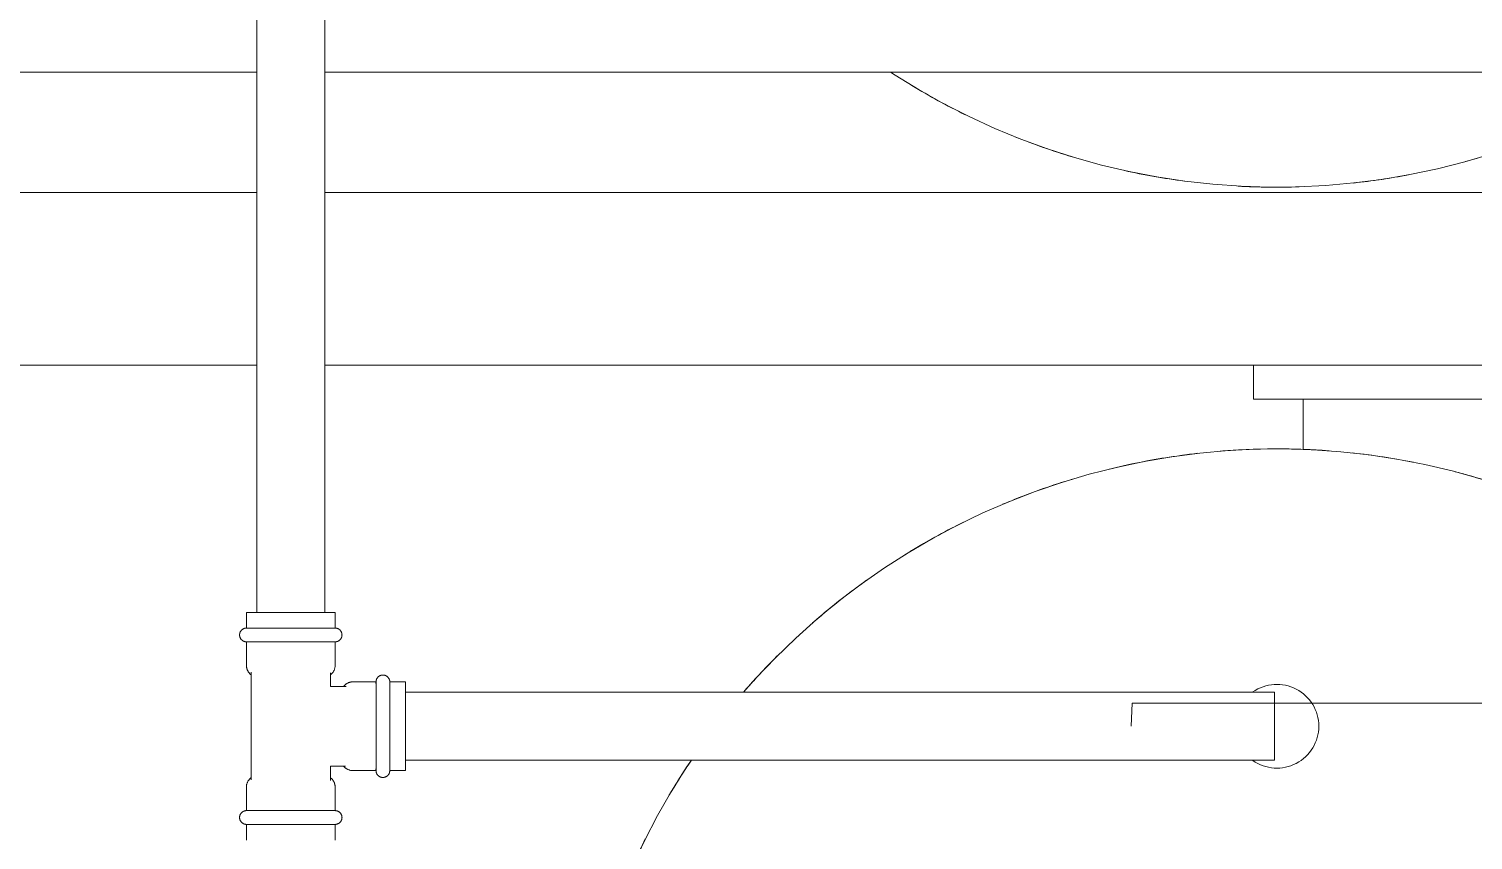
# Model space of a CAD drawing. Header units: inches. Extents: x -3299 to -2222, y -94 to 482.
# Drawn here: x -2418.69 to -2384.19, y 201.75 to 221.12 of the extents above; entities that cross this region are included whole.
import ezdxf

# ---------------------------------------------------------------- set-up
doc = ezdxf.new("R2010")
doc.units = ezdxf.units.IN
doc.header["$MEASUREMENT"] = 0
for name, color, linetype, lineweight in [('M-EQPM', 50, 'Continuous', 9), ('P-PIPE', 3, 'Continuous', 9), ('P-PIPE-IDEN', 2, 'Continuous', 9)]:
    doc.layers.add(name, color=color, linetype=linetype, lineweight=lineweight)

# ---------------------------------------------------------------- blocks, each defined once
blk = doc.blocks.new('REVIT-CONQUEST_1LIE - REVIT-CONQUEST_1LIE-V2-PLG_ ROOF LEVEL')
at = {"layer": 'M-EQPM'}
for p, q in [((-18.062, 6.062), (-18.062, 2.75)), ((-18.062, 2.75), (-18.062, -0.563)), ((-18.062, 0.625), (-16.863, 0.625)), ((-18.875, -0.563), (-18.062, -0.563))]:
    blk.add_line(p, q, dxfattribs=at)
at = {"layer": 'M-EQPM', "flags": 128}
for points in [[(-16.167, 4.838), (-16.347, 4.188), (-16.501, 3.531), (-16.629, 2.868), (-16.731, 2.201), (-16.805, 1.53), (-16.853, 0.857), (-16.874, 0.182), (-16.868, -0.493), (-16.835, -1.167), (-16.774, -1.839), (-16.688, -2.508), (-16.574, -3.174), (-16.434, -3.834), (-16.267, -4.488), (-16.075, -5.135), (-15.857, -5.774), (-15.613, -6.403), (-15.344, -7.022), (-15.051, -7.63), (-14.734, -8.226), (-14.393, -8.809), (-14.03, -9.377), (-13.643, -9.931), (-13.235, -10.469), (-12.806, -10.99), (-12.356, -11.493), (-11.887, -11.978), (-11.398, -12.444), (-11.063, -12.739)], [(-9.438, -13.986), (-9.27, -14.101), (-8.699, -14.46), (-8.114, -14.796), (-7.516, -15.109), (-6.905, -15.397), (-6.284, -15.661), (-5.653, -15.9), (-5.013, -16.113), (-4.364, -16.301), (-3.709, -16.462), (-3.048, -16.598), (-2.381, -16.706), (-1.711, -16.788), (-1.039, -16.843), (-0.364, -16.871), (0, -16.875)]]:
    blk.add_lwpolyline(points, dxfattribs=at)
at = {"layer": 'M-EQPM'}
for centre, radius, start, end in [((0, 0), 16.875, 159.5117, 164.5231), ((0, 0), 16.875, 164.2159, 165.3946), ((0, 0), 16.875, 168.8582, 173.8317), ((0, 0), 16.875, 175.7697, 178.8113), ((-10.25, 0), 1, 90, 215.0522), ((-10.25, 0), 1, 324.9478, 90), ((0, 0), 16.875, 178.4263, 183.087), ((0, 0), 16.875, 182.9181, 184.6134), ((0, 0), 16.875, 186.4222, 187.7882), ((0, 0), 16.875, 187.5304, 192.4662), ((0, 0), 16.875, 191.8602, 193.7309), ((0, 0), 16.875, 196.8598, 201.7846), ((0, 0), 16.875, 200.8012, 202.8487), ((0, 0), 16.875, 206.1861, 211.104), ((0, 0), 16.875, 209.7411, 211.9711), ((0, 0), 16.875, 215.5101, 220.4247), ((0, 0), 16.875, 218.68, 221.1002), ((0, 0), 16.875, 224.8323, 228.9434), ((0, 0), 16.875, 227.6181, 228.9869), ((0, 0), 16.875, 235.9746, 239.0709), ((0, 0), 16.875, 236.5556, 239.3935), ((0, 0), 16.875, 243.3891, 245.4923), ((0, 0), 16.875, 243.4723, 245.4923)]:
    blk.add_arc(centre, radius, start, end, dxfattribs=at)
for points, knots in [([(-16.156, 4.875), (-16.156, 4.875), (-16.158, 4.867), (-16.176, 4.807), (-16.212, 4.685), (-16.257, 4.527), (-16.299, 4.374), (-16.33, 4.255)], [0.6684291, 0.6684291, 0.6684291, 0.6684291, 0.7, 0.8, 0.85, 0.9, 1, 1, 1, 1]), ([(-16.829, 1.245), (-16.838, 1.125), (-16.851, 0.92), (-16.86, 0.708), (-16.863, 0.633), (-16.863, 0.625), (-16.863, 0.625)], [0, 0, 0, 0, 0.1, 0.2, 0.3, 0.3321311, 0.3321311, 0.3321311, 0.3321311])]:
    blk.add_open_spline(points, degree=3, knots=knots, dxfattribs=at)
blk = doc.blocks.new('REVIT-CONQUEST_1LIE - REVIT-CONQUEST_1LIE-V3-PLG_ ROOF LEVEL')
at = {"layer": 'M-EQPM', "flags": 128}
blk.add_lwpolyline([(14.125, -9.229), (14.2, -9.118), (14.553, -8.542), (14.883, -7.954), (15.189, -7.352), (15.471, -6.739), (15.728, -6.115), (15.96, -5.481), (16.167, -4.838), (16.347, -4.188), (16.501, -3.531), (16.629, -2.868), (16.731, -2.201), (16.805, -1.53), (16.853, -0.857), (16.874, -0.182), (16.868, 0.493), (16.835, 1.167), (16.774, 1.839), (16.688, 2.508), (16.574, 3.174), (16.434, 3.834), (16.267, 4.488), (16.075, 5.135)], dxfattribs=at)
at = {"layer": 'M-EQPM'}
for start, end in [(15.4845, 20.4883), (6.2448, 10.7289), (356.8514, 1.803), (347.5338, 352.4696), (338.2154, 343.1402), (328.896, 333.8139)]:
    blk.add_arc((0, 0), 16.875, start, end, dxfattribs=at)

msp = doc.modelspace()

# ---------------------------------------------------------------- linework, layer by layer
at = {"layer": 'P-PIPE'}
for p, q in [((-2413.243, 239.918), (-2413.243, 207.188)), ((-2411.618, 207.188), (-2411.618, 239.918)), ((-2420.615, 220.093), (-2413.243, 220.093)), ((-2411.618, 220.093), (-2371.998, 220.093)), ((-2413.243, 217.218), (-2420.615, 217.218)), ((-2359.997, 217.218), (-2411.618, 217.218)), ((-2420.615, 213.093), (-2413.243, 213.093)), ((-2411.618, 213.093), (-2359.997, 213.093)), ((-2413.49, 207.188), (-2413.49, 206.812)), ((-2411.372, 206.812), (-2411.372, 207.188)), ((-2413.49, 206.483), (-2413.49, 205.917)), ((-2411.372, 205.917), (-2411.372, 206.483)), ((-2413.381, 205.762), (-2413.381, 203.189)), ((-2411.481, 205.418), (-2411.481, 205.747)), ((-2411.105, 205.418), (-2411.481, 205.418)), ((-2410.395, 205.527), (-2410.952, 205.527)), ((-2409.691, 205.527), (-2410.066, 205.527)), ((-2388.931, 205.281), (-2409.691, 205.281)), ((-2409.691, 203.656), (-2388.931, 203.656)), ((-2411.481, 203.518), (-2411.122, 203.518)), ((-2411.481, 203.172), (-2411.481, 203.518)), ((-2410.952, 203.409), (-2410.395, 203.409)), ((-2410.066, 203.409), (-2409.691, 203.409)), ((-2413.49, 203.019), (-2413.49, 202.452)), ((-2411.372, 202.452), (-2411.372, 203.019)), ((-2413.49, 202.123), (-2413.49, 201.748)), ((-2411.372, 201.748), (-2411.372, 202.123))]:
    msp.add_line(p, q, dxfattribs=at)
at = {"layer": 'P-PIPE', "flags": 128}
for points in [[(-2413.49, 206.483), (-2413.497, 206.484), (-2413.503, 206.484), (-2413.51, 206.485), (-2413.516, 206.486), (-2413.523, 206.487), (-2413.529, 206.488), (-2413.535, 206.49), (-2413.542, 206.492), (-2413.548, 206.494), (-2413.554, 206.496), (-2413.56, 206.499), (-2413.566, 206.502), (-2413.572, 206.505), (-2413.577, 206.509), (-2413.583, 206.512), (-2413.588, 206.516), (-2413.593, 206.52), (-2413.598, 206.524), (-2413.603, 206.529), (-2413.608, 206.533), (-2413.612, 206.538), (-2413.617, 206.543), (-2413.621, 206.548), (-2413.625, 206.554), (-2413.628, 206.559), (-2413.632, 206.565), (-2413.635, 206.57), (-2413.638, 206.576), (-2413.641, 206.582), (-2413.643, 206.588), (-2413.646, 206.595), (-2413.648, 206.601), (-2413.649, 206.607), (-2413.651, 206.614), (-2413.652, 206.62), (-2413.653, 206.627), (-2413.654, 206.633), (-2413.654, 206.64), (-2413.654, 206.646), (-2413.654, 206.653), (-2413.654, 206.659), (-2413.653, 206.666), (-2413.653, 206.672), (-2413.652, 206.679), (-2413.65, 206.685), (-2413.649, 206.692), (-2413.647, 206.698), (-2413.645, 206.704), (-2413.642, 206.71), (-2413.64, 206.716), (-2413.637, 206.722), (-2413.634, 206.728), (-2413.63, 206.734), (-2413.627, 206.739), (-2413.623, 206.745), (-2413.619, 206.75), (-2413.615, 206.755), (-2413.61, 206.76), (-2413.606, 206.765), (-2413.601, 206.769), (-2413.596, 206.774), (-2413.591, 206.778), (-2413.586, 206.782), (-2413.58, 206.785), (-2413.575, 206.789), (-2413.569, 206.792), (-2413.563, 206.795), (-2413.557, 206.798), (-2413.551, 206.801), (-2413.545, 206.803), (-2413.539, 206.805), (-2413.533, 206.807), (-2413.526, 206.808), (-2413.52, 206.81), (-2413.513, 206.811), (-2413.507, 206.812), (-2413.5, 206.812), (-2413.494, 206.812), (-2413.49, 206.812)], [(-2413.49, 206.812), (-2413.489, 206.812), (-2413.487, 206.812), (-2413.482, 206.812), (-2413.476, 206.812), (-2413.469, 206.812), (-2413.46, 206.812), (-2413.449, 206.812)], [(-2411.372, 206.812), (-2411.373, 206.812), (-2411.375, 206.812), (-2411.38, 206.812), (-2411.386, 206.812), (-2411.393, 206.812), (-2411.402, 206.812), (-2411.413, 206.812), (-2411.426, 206.812), (-2411.44, 206.812), (-2411.456, 206.812), (-2411.473, 206.812), (-2411.492, 206.812), (-2411.512, 206.812), (-2411.534, 206.812), (-2411.557, 206.812), (-2411.582, 206.812), (-2411.608, 206.812), (-2411.635, 206.812), (-2411.663, 206.812), (-2411.693, 206.812), (-2411.724, 206.812), (-2411.756, 206.812), (-2411.789, 206.812), (-2411.824, 206.812), (-2411.859, 206.812), (-2411.895, 206.812), (-2411.932, 206.812), (-2411.97, 206.812), (-2412.008, 206.812), (-2412.047, 206.812), (-2412.087, 206.812), (-2412.127, 206.812), (-2412.168, 206.812), (-2412.209, 206.812), (-2412.251, 206.812), (-2412.293, 206.812), (-2412.335, 206.812), (-2412.377, 206.812), (-2412.42, 206.812), (-2412.462, 206.812), (-2412.504, 206.812), (-2412.546, 206.812), (-2412.588, 206.812), (-2412.63, 206.812), (-2412.672, 206.812), (-2412.713, 206.812), (-2412.753, 206.812), (-2412.793, 206.812), (-2412.833, 206.812), (-2412.872, 206.812), (-2412.91, 206.812), (-2412.947, 206.812), (-2412.984, 206.812), (-2413.019, 206.812), (-2413.054, 206.812), (-2413.088, 206.812), (-2413.121, 206.812), (-2413.152, 206.812), (-2413.183, 206.812), (-2413.212, 206.812), (-2413.24, 206.812), (-2413.267, 206.812), (-2413.292, 206.812), (-2413.316, 206.812), (-2413.338, 206.812), (-2413.36, 206.812), (-2413.379, 206.812), (-2413.397, 206.812), (-2413.414, 206.812), (-2413.429, 206.812), (-2413.442, 206.812), (-2413.454, 206.812), (-2413.464, 206.812), (-2413.473, 206.812), (-2413.479, 206.812), (-2413.485, 206.812), (-2413.488, 206.812), (-2413.49, 206.812), (-2413.49, 206.812)], [(-2411.408, 206.812), (-2411.398, 206.812), (-2411.389, 206.812), (-2411.383, 206.812), (-2411.377, 206.812), (-2411.374, 206.812), (-2411.372, 206.812), (-2411.372, 206.812)], [(-2411.372, 206.812), (-2411.365, 206.812), (-2411.359, 206.812), (-2411.352, 206.811), (-2411.346, 206.81), (-2411.339, 206.809), (-2411.333, 206.808), (-2411.327, 206.806), (-2411.32, 206.804), (-2411.314, 206.802), (-2411.308, 206.8), (-2411.302, 206.797), (-2411.296, 206.794), (-2411.29, 206.791), (-2411.285, 206.787), (-2411.279, 206.784), (-2411.274, 206.78), (-2411.269, 206.776), (-2411.264, 206.772), (-2411.259, 206.767), (-2411.254, 206.763), (-2411.249, 206.758), (-2411.245, 206.753), (-2411.241, 206.748), (-2411.237, 206.742), (-2411.234, 206.737), (-2411.23, 206.731), (-2411.227, 206.726), (-2411.224, 206.72), (-2411.221, 206.714), (-2411.219, 206.708), (-2411.216, 206.701), (-2411.214, 206.695), (-2411.213, 206.689), (-2411.211, 206.682), (-2411.21, 206.676), (-2411.209, 206.669), (-2411.208, 206.663), (-2411.208, 206.656), (-2411.207, 206.65), (-2411.208, 206.643), (-2411.208, 206.637), (-2411.208, 206.63), (-2411.209, 206.624), (-2411.21, 206.617), (-2411.212, 206.611), (-2411.213, 206.604), (-2411.215, 206.598), (-2411.217, 206.592), (-2411.22, 206.586), (-2411.222, 206.58), (-2411.225, 206.574), (-2411.228, 206.568), (-2411.232, 206.562), (-2411.235, 206.557), (-2411.239, 206.551), (-2411.243, 206.546), (-2411.247, 206.541), (-2411.252, 206.536), (-2411.256, 206.531), (-2411.261, 206.527), (-2411.266, 206.522), (-2411.271, 206.518), (-2411.276, 206.514), (-2411.282, 206.511), (-2411.287, 206.507), (-2411.293, 206.504), (-2411.299, 206.501), (-2411.305, 206.498), (-2411.311, 206.495), (-2411.317, 206.493), (-2411.323, 206.491), (-2411.329, 206.489), (-2411.336, 206.488), (-2411.342, 206.486), (-2411.349, 206.485), (-2411.355, 206.484), (-2411.362, 206.484), (-2411.368, 206.484), (-2411.372, 206.483)], [(-2413.454, 206.483), (-2413.464, 206.483), (-2413.473, 206.483), (-2413.479, 206.483), (-2413.485, 206.483), (-2413.488, 206.483), (-2413.49, 206.483), (-2413.49, 206.483)], [(-2413.49, 206.483), (-2413.489, 206.483), (-2413.487, 206.483), (-2413.482, 206.483), (-2413.476, 206.483), (-2413.469, 206.483), (-2413.46, 206.483), (-2413.449, 206.483), (-2413.436, 206.483), (-2413.422, 206.483), (-2413.406, 206.483), (-2413.389, 206.483), (-2413.37, 206.483), (-2413.35, 206.483), (-2413.328, 206.483), (-2413.305, 206.483), (-2413.28, 206.483), (-2413.254, 206.483), (-2413.227, 206.483), (-2413.198, 206.483), (-2413.169, 206.483), (-2413.138, 206.483), (-2413.106, 206.483), (-2413.072, 206.483), (-2413.038, 206.483), (-2413.003, 206.483), (-2412.967, 206.483), (-2412.93, 206.483), (-2412.892, 206.483), (-2412.854, 206.483), (-2412.815, 206.483), (-2412.775, 206.483), (-2412.734, 206.483), (-2412.694, 206.483), (-2412.652, 206.483), (-2412.611, 206.483), (-2412.569, 206.483), (-2412.527, 206.483), (-2412.485, 206.483), (-2412.442, 206.483), (-2412.4, 206.483), (-2412.358, 206.483), (-2412.315, 206.483), (-2412.273, 206.483), (-2412.232, 206.483), (-2412.19, 206.483), (-2412.149, 206.483), (-2412.109, 206.483), (-2412.068, 206.483), (-2412.029, 206.483), (-2411.99, 206.483), (-2411.952, 206.483), (-2411.915, 206.483), (-2411.878, 206.483), (-2411.842, 206.483), (-2411.808, 206.483), (-2411.774, 206.483), (-2411.741, 206.483), (-2411.71, 206.483), (-2411.679, 206.483), (-2411.65, 206.483), (-2411.622, 206.483), (-2411.595, 206.483), (-2411.57, 206.483), (-2411.546, 206.483), (-2411.523, 206.483), (-2411.502, 206.483), (-2411.483, 206.483), (-2411.465, 206.483), (-2411.448, 206.483), (-2411.433, 206.483), (-2411.42, 206.483), (-2411.408, 206.483), (-2411.398, 206.483), (-2411.389, 206.483), (-2411.383, 206.483), (-2411.377, 206.483), (-2411.374, 206.483), (-2411.372, 206.483), (-2411.372, 206.483)], [(-2411.372, 206.483), (-2411.373, 206.483), (-2411.375, 206.483), (-2411.38, 206.483), (-2411.386, 206.483), (-2411.393, 206.483), (-2411.402, 206.483), (-2411.413, 206.483)], [(-2413.381, 205.699), (-2413.39, 205.706), (-2413.398, 205.713), (-2413.406, 205.72), (-2413.414, 205.728), (-2413.421, 205.736), (-2413.428, 205.744), (-2413.435, 205.753), (-2413.441, 205.761), (-2413.447, 205.771), (-2413.453, 205.78), (-2413.458, 205.789), (-2413.463, 205.799), (-2413.468, 205.809), (-2413.472, 205.819), (-2413.476, 205.829), (-2413.479, 205.84), (-2413.482, 205.85), (-2413.484, 205.861), (-2413.486, 205.872), (-2413.488, 205.882), (-2413.489, 205.893), (-2413.49, 205.904), (-2413.49, 205.915), (-2413.49, 205.917)], [(-2411.372, 205.917), (-2411.372, 205.906), (-2411.373, 205.895), (-2411.374, 205.884), (-2411.375, 205.874), (-2411.377, 205.863), (-2411.38, 205.852), (-2411.383, 205.842), (-2411.386, 205.831), (-2411.389, 205.821), (-2411.393, 205.811), (-2411.398, 205.801), (-2411.403, 205.791), (-2411.408, 205.782), (-2411.414, 205.772), (-2411.42, 205.763), (-2411.426, 205.754), (-2411.433, 205.746), (-2411.44, 205.737), (-2411.447, 205.729), (-2411.455, 205.722), (-2411.463, 205.714), (-2411.471, 205.707), (-2411.479, 205.7), (-2411.481, 205.699)], [(-2410.395, 205.527), (-2410.395, 205.534), (-2410.395, 205.54), (-2410.394, 205.547), (-2410.393, 205.553), (-2410.392, 205.56), (-2410.391, 205.566), (-2410.389, 205.572), (-2410.387, 205.579), (-2410.385, 205.585), (-2410.382, 205.591), (-2410.38, 205.597), (-2410.377, 205.603), (-2410.374, 205.609), (-2410.37, 205.614), (-2410.367, 205.62), (-2410.363, 205.625), (-2410.359, 205.63), (-2410.355, 205.635), (-2410.35, 205.64), (-2410.346, 205.645), (-2410.341, 205.649), (-2410.336, 205.654), (-2410.331, 205.658), (-2410.325, 205.662), (-2410.32, 205.665), (-2410.314, 205.669), (-2410.309, 205.672), (-2410.303, 205.675), (-2410.297, 205.678), (-2410.291, 205.68), (-2410.284, 205.683), (-2410.278, 205.685), (-2410.272, 205.686), (-2410.265, 205.688), (-2410.259, 205.689), (-2410.252, 205.69), (-2410.246, 205.691), (-2410.239, 205.691), (-2410.233, 205.691), (-2410.226, 205.691), (-2410.22, 205.691), (-2410.213, 205.691), (-2410.207, 205.69), (-2410.2, 205.689), (-2410.194, 205.687), (-2410.187, 205.686), (-2410.181, 205.684), (-2410.175, 205.682), (-2410.169, 205.679), (-2410.163, 205.677), (-2410.157, 205.674), (-2410.151, 205.671), (-2410.145, 205.667), (-2410.14, 205.664), (-2410.134, 205.66), (-2410.129, 205.656), (-2410.124, 205.652), (-2410.119, 205.647), (-2410.114, 205.643), (-2410.11, 205.638), (-2410.105, 205.633), (-2410.101, 205.628), (-2410.097, 205.623), (-2410.094, 205.617), (-2410.09, 205.612), (-2410.087, 205.606), (-2410.084, 205.6), (-2410.081, 205.594), (-2410.078, 205.588), (-2410.076, 205.582), (-2410.074, 205.576), (-2410.072, 205.57), (-2410.071, 205.563), (-2410.069, 205.557), (-2410.068, 205.55), (-2410.067, 205.544), (-2410.067, 205.537), (-2410.067, 205.531), (-2410.066, 205.527)], [(-2411.17, 205.418), (-2411.163, 205.427), (-2411.156, 205.435), (-2411.149, 205.443), (-2411.141, 205.451), (-2411.133, 205.458), (-2411.125, 205.465), (-2411.116, 205.472), (-2411.107, 205.478), (-2411.098, 205.484), (-2411.089, 205.49), (-2411.08, 205.495), (-2411.07, 205.5), (-2411.06, 205.505), (-2411.05, 205.509), (-2411.04, 205.513), (-2411.029, 205.516), (-2411.019, 205.519), (-2411.008, 205.521), (-2410.997, 205.523), (-2410.987, 205.525), (-2410.976, 205.526), (-2410.965, 205.527), (-2410.954, 205.527), (-2410.952, 205.527)], [(-2410.396, 205.491), (-2410.396, 205.501), (-2410.396, 205.51), (-2410.396, 205.516), (-2410.396, 205.522), (-2410.396, 205.525), (-2410.396, 205.527), (-2410.395, 205.527)], [(-2410.395, 205.527), (-2410.395, 205.526), (-2410.395, 205.524), (-2410.395, 205.519), (-2410.395, 205.513), (-2410.395, 205.506), (-2410.395, 205.497), (-2410.395, 205.486), (-2410.395, 205.473), (-2410.395, 205.459), (-2410.395, 205.443), (-2410.395, 205.426), (-2410.395, 205.407), (-2410.395, 205.387), (-2410.395, 205.365), (-2410.395, 205.342), (-2410.395, 205.317), (-2410.395, 205.291), (-2410.395, 205.264), (-2410.395, 205.236), (-2410.395, 205.206), (-2410.395, 205.175), (-2410.395, 205.143), (-2410.395, 205.11), (-2410.395, 205.075), (-2410.395, 205.04), (-2410.395, 205.004), (-2410.395, 204.967), (-2410.395, 204.929), (-2410.395, 204.891), (-2410.395, 204.852), (-2410.395, 204.812), (-2410.395, 204.772), (-2410.395, 204.731), (-2410.395, 204.69), (-2410.395, 204.648), (-2410.395, 204.606), (-2410.395, 204.564), (-2410.395, 204.522), (-2410.395, 204.479), (-2410.395, 204.437), (-2410.395, 204.395), (-2410.395, 204.353), (-2410.395, 204.311), (-2410.395, 204.269), (-2410.395, 204.227), (-2410.395, 204.186), (-2410.395, 204.146), (-2410.395, 204.106), (-2410.395, 204.066), (-2410.395, 204.027), (-2410.395, 203.989), (-2410.395, 203.952), (-2410.395, 203.915), (-2410.395, 203.88), (-2410.395, 203.845), (-2410.395, 203.811), (-2410.395, 203.778), (-2410.395, 203.747), (-2410.395, 203.716), (-2410.395, 203.687), (-2410.395, 203.659), (-2410.395, 203.632), (-2410.395, 203.607), (-2410.395, 203.583), (-2410.395, 203.561), (-2410.395, 203.539), (-2410.395, 203.52), (-2410.395, 203.502), (-2410.395, 203.485), (-2410.395, 203.47), (-2410.395, 203.457), (-2410.395, 203.445), (-2410.395, 203.435), (-2410.395, 203.426), (-2410.395, 203.42), (-2410.395, 203.414), (-2410.395, 203.411), (-2410.395, 203.409), (-2410.395, 203.409)], [(-2410.066, 205.527), (-2410.067, 205.526), (-2410.067, 205.524), (-2410.067, 205.519), (-2410.067, 205.513), (-2410.067, 205.506), (-2410.067, 205.497), (-2410.067, 205.486)], [(-2410.066, 203.409), (-2410.066, 203.41), (-2410.066, 203.412), (-2410.066, 203.417), (-2410.066, 203.423), (-2410.066, 203.43), (-2410.066, 203.439), (-2410.066, 203.45), (-2410.066, 203.463), (-2410.066, 203.477), (-2410.066, 203.493), (-2410.066, 203.51), (-2410.066, 203.529), (-2410.066, 203.549), (-2410.066, 203.571), (-2410.066, 203.594), (-2410.066, 203.619), (-2410.066, 203.645), (-2410.066, 203.672), (-2410.066, 203.7), (-2410.066, 203.73), (-2410.066, 203.761), (-2410.066, 203.793), (-2410.066, 203.826), (-2410.066, 203.861), (-2410.066, 203.896), (-2410.066, 203.932), (-2410.066, 203.969), (-2410.066, 204.007), (-2410.066, 204.045), (-2410.066, 204.084), (-2410.066, 204.124), (-2410.066, 204.164), (-2410.066, 204.205), (-2410.066, 204.246), (-2410.066, 204.288), (-2410.066, 204.33), (-2410.066, 204.372), (-2410.066, 204.414), (-2410.066, 204.457), (-2410.066, 204.499), (-2410.066, 204.541), (-2410.066, 204.583), (-2410.066, 204.625), (-2410.066, 204.667), (-2410.066, 204.709), (-2410.066, 204.75), (-2410.066, 204.79), (-2410.066, 204.83), (-2410.066, 204.87), (-2410.066, 204.909), (-2410.066, 204.947), (-2410.066, 204.984), (-2410.066, 205.021), (-2410.066, 205.056), (-2410.066, 205.091), (-2410.066, 205.125), (-2410.066, 205.158), (-2410.066, 205.189), (-2410.066, 205.22), (-2410.066, 205.249), (-2410.066, 205.277), (-2410.066, 205.304), (-2410.066, 205.329), (-2410.066, 205.353), (-2410.066, 205.375), (-2410.066, 205.397), (-2410.066, 205.416), (-2410.066, 205.434), (-2410.066, 205.451), (-2410.066, 205.466), (-2410.066, 205.479), (-2410.066, 205.491), (-2410.066, 205.501), (-2410.066, 205.51), (-2410.066, 205.516), (-2410.066, 205.522), (-2410.066, 205.525), (-2410.066, 205.527), (-2410.066, 205.527)], [(-2413.49, 203.019), (-2413.49, 203.03), (-2413.489, 203.041), (-2413.488, 203.052), (-2413.486, 203.062), (-2413.485, 203.073), (-2413.482, 203.084), (-2413.479, 203.094), (-2413.476, 203.105), (-2413.473, 203.115), (-2413.468, 203.125), (-2413.464, 203.135), (-2413.459, 203.145), (-2413.454, 203.154), (-2413.448, 203.164), (-2413.442, 203.173), (-2413.436, 203.182), (-2413.429, 203.19), (-2413.422, 203.199), (-2413.415, 203.207), (-2413.407, 203.214), (-2413.399, 203.222), (-2413.391, 203.229), (-2413.383, 203.236), (-2413.381, 203.237)], [(-2411.481, 203.237), (-2411.472, 203.23), (-2411.464, 203.223), (-2411.456, 203.216), (-2411.448, 203.208), (-2411.441, 203.2), (-2411.434, 203.192), (-2411.427, 203.183), (-2411.421, 203.175), (-2411.415, 203.165), (-2411.409, 203.156), (-2411.404, 203.147), (-2411.399, 203.137), (-2411.394, 203.127), (-2411.39, 203.117), (-2411.386, 203.107), (-2411.383, 203.096), (-2411.38, 203.086), (-2411.378, 203.075), (-2411.376, 203.064), (-2411.374, 203.054), (-2411.373, 203.043), (-2411.372, 203.032), (-2411.372, 203.021), (-2411.372, 203.019)], [(-2410.952, 203.409), (-2410.963, 203.409), (-2410.974, 203.41), (-2410.985, 203.411), (-2410.995, 203.412), (-2411.006, 203.414), (-2411.017, 203.417), (-2411.027, 203.42), (-2411.038, 203.423), (-2411.048, 203.426), (-2411.058, 203.431), (-2411.068, 203.435), (-2411.078, 203.44), (-2411.087, 203.445), (-2411.097, 203.451), (-2411.106, 203.457), (-2411.115, 203.463), (-2411.123, 203.47), (-2411.132, 203.477), (-2411.14, 203.484), (-2411.147, 203.492), (-2411.155, 203.5), (-2411.162, 203.508), (-2411.169, 203.516), (-2411.17, 203.518)], [(-2410.395, 203.409), (-2410.396, 203.41), (-2410.396, 203.412), (-2410.396, 203.417), (-2410.396, 203.423), (-2410.396, 203.43), (-2410.396, 203.439), (-2410.396, 203.45)], [(-2410.066, 203.409), (-2410.067, 203.402), (-2410.067, 203.396), (-2410.068, 203.389), (-2410.069, 203.383), (-2410.07, 203.376), (-2410.071, 203.37), (-2410.073, 203.364), (-2410.075, 203.357), (-2410.077, 203.351), (-2410.079, 203.345), (-2410.082, 203.339), (-2410.085, 203.333), (-2410.088, 203.327), (-2410.092, 203.322), (-2410.095, 203.316), (-2410.099, 203.311), (-2410.103, 203.306), (-2410.107, 203.301), (-2410.112, 203.296), (-2410.116, 203.291), (-2410.121, 203.287), (-2410.126, 203.282), (-2410.131, 203.278), (-2410.137, 203.274), (-2410.142, 203.271), (-2410.148, 203.267), (-2410.153, 203.264), (-2410.159, 203.261), (-2410.165, 203.258), (-2410.171, 203.256), (-2410.178, 203.253), (-2410.184, 203.251), (-2410.19, 203.25), (-2410.197, 203.248), (-2410.203, 203.247), (-2410.21, 203.246), (-2410.216, 203.245), (-2410.223, 203.245), (-2410.229, 203.245), (-2410.236, 203.245), (-2410.242, 203.245), (-2410.249, 203.245), (-2410.255, 203.246), (-2410.262, 203.247), (-2410.268, 203.249), (-2410.275, 203.25), (-2410.281, 203.252), (-2410.287, 203.254), (-2410.293, 203.257), (-2410.299, 203.259), (-2410.305, 203.262), (-2410.311, 203.265), (-2410.317, 203.269), (-2410.322, 203.272), (-2410.328, 203.276), (-2410.333, 203.28), (-2410.338, 203.284), (-2410.343, 203.289), (-2410.348, 203.293), (-2410.352, 203.298), (-2410.357, 203.303), (-2410.361, 203.308), (-2410.365, 203.313), (-2410.368, 203.319), (-2410.372, 203.324), (-2410.375, 203.33), (-2410.378, 203.336), (-2410.381, 203.342), (-2410.384, 203.348), (-2410.386, 203.354), (-2410.388, 203.36), (-2410.39, 203.366), (-2410.391, 203.373), (-2410.393, 203.379), (-2410.394, 203.386), (-2410.395, 203.392), (-2410.395, 203.399), (-2410.395, 203.405), (-2410.395, 203.409)], [(-2410.067, 203.445), (-2410.067, 203.435), (-2410.067, 203.426), (-2410.067, 203.42), (-2410.067, 203.414), (-2410.067, 203.411), (-2410.067, 203.409), (-2410.066, 203.409)], [(-2413.49, 202.123), (-2413.497, 202.124), (-2413.503, 202.124), (-2413.51, 202.125), (-2413.516, 202.126), (-2413.523, 202.127), (-2413.529, 202.128), (-2413.535, 202.13), (-2413.542, 202.132), (-2413.548, 202.134), (-2413.554, 202.136), (-2413.56, 202.139), (-2413.566, 202.142), (-2413.572, 202.145), (-2413.577, 202.149), (-2413.583, 202.152), (-2413.588, 202.156), (-2413.593, 202.16), (-2413.598, 202.164), (-2413.603, 202.169), (-2413.608, 202.173), (-2413.612, 202.178), (-2413.617, 202.183), (-2413.621, 202.188), (-2413.625, 202.194), (-2413.628, 202.199), (-2413.632, 202.205), (-2413.635, 202.21), (-2413.638, 202.216), (-2413.641, 202.222), (-2413.643, 202.228), (-2413.646, 202.235), (-2413.648, 202.241), (-2413.649, 202.247), (-2413.651, 202.254), (-2413.652, 202.26), (-2413.653, 202.267), (-2413.654, 202.273), (-2413.654, 202.28), (-2413.654, 202.286), (-2413.654, 202.293), (-2413.654, 202.299), (-2413.653, 202.306), (-2413.653, 202.312), (-2413.652, 202.319), (-2413.65, 202.325), (-2413.649, 202.332), (-2413.647, 202.338), (-2413.645, 202.344), (-2413.642, 202.35), (-2413.64, 202.356), (-2413.637, 202.362), (-2413.634, 202.368), (-2413.63, 202.374), (-2413.627, 202.379), (-2413.623, 202.385), (-2413.619, 202.39), (-2413.615, 202.395), (-2413.61, 202.4), (-2413.606, 202.405), (-2413.601, 202.409), (-2413.596, 202.414), (-2413.591, 202.418), (-2413.586, 202.422), (-2413.58, 202.425), (-2413.575, 202.429), (-2413.569, 202.432), (-2413.563, 202.435), (-2413.557, 202.438), (-2413.551, 202.441), (-2413.545, 202.443), (-2413.539, 202.445), (-2413.533, 202.447), (-2413.526, 202.448), (-2413.52, 202.45), (-2413.513, 202.451), (-2413.507, 202.452), (-2413.5, 202.452), (-2413.494, 202.452), (-2413.49, 202.452)], [(-2411.372, 202.452), (-2411.373, 202.452), (-2411.375, 202.452), (-2411.38, 202.452), (-2411.386, 202.452), (-2411.393, 202.452), (-2411.402, 202.452), (-2411.413, 202.452), (-2411.426, 202.452), (-2411.44, 202.452), (-2411.456, 202.452), (-2411.473, 202.452), (-2411.492, 202.452), (-2411.512, 202.452), (-2411.534, 202.452), (-2411.557, 202.452), (-2411.582, 202.452), (-2411.608, 202.452), (-2411.635, 202.452), (-2411.663, 202.452), (-2411.693, 202.452), (-2411.724, 202.452), (-2411.756, 202.452), (-2411.789, 202.452), (-2411.824, 202.452), (-2411.859, 202.452), (-2411.895, 202.452), (-2411.932, 202.452), (-2411.97, 202.452), (-2412.008, 202.452), (-2412.047, 202.452), (-2412.087, 202.452), (-2412.127, 202.452), (-2412.168, 202.452), (-2412.209, 202.452), (-2412.251, 202.452), (-2412.293, 202.452), (-2412.335, 202.452), (-2412.377, 202.452), (-2412.42, 202.452), (-2412.462, 202.452), (-2412.504, 202.452), (-2412.546, 202.452), (-2412.588, 202.452), (-2412.63, 202.452), (-2412.672, 202.452), (-2412.713, 202.452), (-2412.753, 202.452), (-2412.793, 202.452), (-2412.833, 202.452), (-2412.872, 202.452), (-2412.91, 202.452), (-2412.947, 202.452), (-2412.984, 202.452), (-2413.019, 202.452), (-2413.054, 202.452), (-2413.088, 202.452), (-2413.121, 202.452), (-2413.152, 202.452), (-2413.183, 202.452), (-2413.212, 202.452), (-2413.24, 202.452), (-2413.267, 202.452), (-2413.292, 202.452), (-2413.316, 202.452), (-2413.338, 202.452), (-2413.36, 202.452), (-2413.379, 202.452), (-2413.397, 202.452), (-2413.414, 202.452), (-2413.429, 202.452), (-2413.442, 202.452), (-2413.454, 202.452), (-2413.464, 202.452), (-2413.473, 202.452), (-2413.479, 202.452), (-2413.485, 202.452), (-2413.488, 202.452), (-2413.49, 202.452), (-2413.49, 202.452)], [(-2413.49, 202.452), (-2413.489, 202.452), (-2413.487, 202.452), (-2413.482, 202.452), (-2413.476, 202.452), (-2413.469, 202.452), (-2413.46, 202.452), (-2413.449, 202.452)], [(-2411.408, 202.452), (-2411.398, 202.452), (-2411.389, 202.452), (-2411.383, 202.452), (-2411.377, 202.452), (-2411.374, 202.452), (-2411.372, 202.452), (-2411.372, 202.452)], [(-2411.372, 202.452), (-2411.365, 202.452), (-2411.359, 202.452), (-2411.352, 202.451), (-2411.346, 202.45), (-2411.339, 202.449), (-2411.333, 202.448), (-2411.327, 202.446), (-2411.32, 202.444), (-2411.314, 202.442), (-2411.308, 202.44), (-2411.302, 202.437), (-2411.296, 202.434), (-2411.29, 202.431), (-2411.285, 202.427), (-2411.279, 202.424), (-2411.274, 202.42), (-2411.269, 202.416), (-2411.264, 202.412), (-2411.259, 202.407), (-2411.254, 202.403), (-2411.249, 202.398), (-2411.245, 202.393), (-2411.241, 202.388), (-2411.237, 202.382), (-2411.234, 202.377), (-2411.23, 202.371), (-2411.227, 202.366), (-2411.224, 202.36), (-2411.221, 202.354), (-2411.219, 202.348), (-2411.216, 202.341), (-2411.214, 202.335), (-2411.213, 202.329), (-2411.211, 202.322), (-2411.21, 202.316), (-2411.209, 202.309), (-2411.208, 202.303), (-2411.208, 202.296), (-2411.207, 202.29), (-2411.208, 202.283), (-2411.208, 202.277), (-2411.208, 202.27), (-2411.209, 202.264), (-2411.21, 202.257), (-2411.212, 202.251), (-2411.213, 202.244), (-2411.215, 202.238), (-2411.217, 202.232), (-2411.22, 202.226), (-2411.222, 202.22), (-2411.225, 202.214), (-2411.228, 202.208), (-2411.232, 202.202), (-2411.235, 202.197), (-2411.239, 202.191), (-2411.243, 202.186), (-2411.247, 202.181), (-2411.252, 202.176), (-2411.256, 202.171), (-2411.261, 202.167), (-2411.266, 202.162), (-2411.271, 202.158), (-2411.276, 202.154), (-2411.282, 202.151), (-2411.287, 202.147), (-2411.293, 202.144), (-2411.299, 202.141), (-2411.305, 202.138), (-2411.311, 202.135), (-2411.317, 202.133), (-2411.323, 202.131), (-2411.329, 202.129), (-2411.336, 202.128), (-2411.342, 202.126), (-2411.349, 202.125), (-2411.355, 202.124), (-2411.362, 202.124), (-2411.368, 202.124), (-2411.372, 202.123)], [(-2413.49, 202.123), (-2413.489, 202.123), (-2413.487, 202.123), (-2413.482, 202.123), (-2413.476, 202.123), (-2413.469, 202.123), (-2413.46, 202.123), (-2413.449, 202.123), (-2413.436, 202.123), (-2413.422, 202.123), (-2413.406, 202.123), (-2413.389, 202.123), (-2413.37, 202.123), (-2413.35, 202.123), (-2413.328, 202.123), (-2413.305, 202.123), (-2413.28, 202.123), (-2413.254, 202.123), (-2413.227, 202.123), (-2413.198, 202.123), (-2413.169, 202.123), (-2413.138, 202.123), (-2413.106, 202.123), (-2413.072, 202.123), (-2413.038, 202.123), (-2413.003, 202.123), (-2412.967, 202.123), (-2412.93, 202.123), (-2412.892, 202.123), (-2412.854, 202.123), (-2412.815, 202.123), (-2412.775, 202.123), (-2412.734, 202.123), (-2412.694, 202.123), (-2412.652, 202.123), (-2412.611, 202.123), (-2412.569, 202.123), (-2412.527, 202.123), (-2412.485, 202.123), (-2412.442, 202.123), (-2412.4, 202.123), (-2412.358, 202.123), (-2412.315, 202.123), (-2412.273, 202.123), (-2412.232, 202.123), (-2412.19, 202.123), (-2412.149, 202.123), (-2412.109, 202.123), (-2412.068, 202.123), (-2412.029, 202.123), (-2411.99, 202.123), (-2411.952, 202.123), (-2411.915, 202.123), (-2411.878, 202.123), (-2411.842, 202.123), (-2411.808, 202.123), (-2411.774, 202.123), (-2411.741, 202.123), (-2411.71, 202.123), (-2411.679, 202.123), (-2411.65, 202.123), (-2411.622, 202.123), (-2411.595, 202.123), (-2411.57, 202.123), (-2411.546, 202.123), (-2411.523, 202.123), (-2411.502, 202.123), (-2411.483, 202.123), (-2411.465, 202.123), (-2411.448, 202.123), (-2411.433, 202.123), (-2411.42, 202.123), (-2411.408, 202.123), (-2411.398, 202.123), (-2411.389, 202.123), (-2411.383, 202.123), (-2411.377, 202.123), (-2411.374, 202.123), (-2411.372, 202.123), (-2411.372, 202.123)], [(-2413.454, 202.123), (-2413.464, 202.123), (-2413.473, 202.123), (-2413.479, 202.123), (-2413.485, 202.123), (-2413.488, 202.123), (-2413.49, 202.123), (-2413.49, 202.123)], [(-2411.372, 202.123), (-2411.373, 202.123), (-2411.375, 202.123), (-2411.38, 202.123), (-2411.386, 202.123), (-2411.393, 202.123), (-2411.402, 202.123), (-2411.413, 202.123)]]:
    msp.add_lwpolyline(points, dxfattribs=at)
at = {"layer": 'P-PIPE'}
for centre, major_axis, ratio, start_param, end_param in [((-2412.431, 207.188), (1.059, 0), 0.000007, 3.14177, 6.283185), ((-2412.431, 206.812), (1.059, 0), 0.000007, 3.14177, 6.283185), ((-2412.431, 206.483), (1.059, 0), 0.000007, 3.14177, 6.283185), ((-2410.395, 204.468), (0, 1.059), 0.000178, 3.1416, 6.283185), ((-2410.066, 204.468), (0, 1.059), 0.000178, 3.1416, 6.283185), ((-2409.691, 204.468), (0, 1.059), 0.000178, 3.1416, 6.283185), ((-2388.931, 204.468), (0, 0.812), 0.000171, 4.712389, 6.283185), ((-2388.931, 204.468), (0, 0.812), 0.000171, 3.141593, 4.712389), ((-2412.431, 202.452), (1.059, 0), 0.000007, 3.14177, 6.283185), ((-2412.431, 202.123), (1.059, 0), 0.000007, 3.14177, 6.283185)]:
    msp.add_ellipse(centre, major_axis=major_axis, ratio=ratio, start_param=start_param, end_param=end_param, dxfattribs=at)
at = {"layer": 'P-PIPE-IDEN'}
for p, q in [((-2392.355, 204.468), (-2392.331, 205.022)), ((-2392.331, 205.022), (-2301.358, 205.022))]:
    msp.add_line(p, q, dxfattribs=at)

# ---------------------------------------------------------------- block references
at = {"layer": 'M-EQPM', "rotation": 270.0000000000006}
for name, p in [('REVIT-CONQUEST_1LIE - REVIT-CONQUEST_1LIE-V3-PLG_ ROOF LEVEL', (-2388.875, 234.218)), ('REVIT-CONQUEST_1LIE - REVIT-CONQUEST_1LIE-V2-PLG_ ROOF LEVEL', (-2388.875, 194.218))]:
    msp.add_blockref(name, p, dxfattribs=at)

doc.saveas('drawing.dxf')
